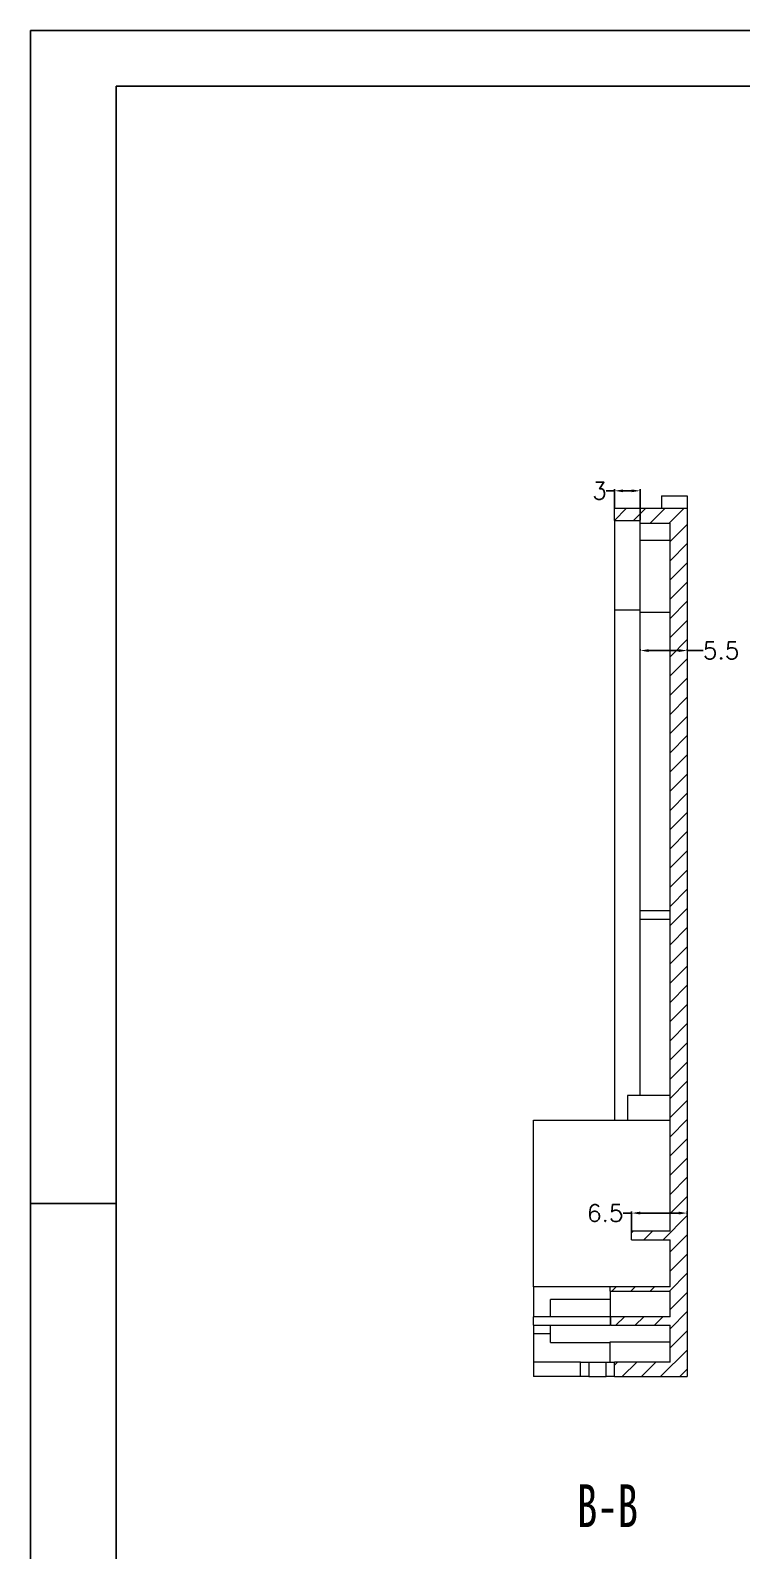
# Model space of a CAD drawing. Header units: inches. Extents: x 3735 to 5010, y 1126 to 1400.
# Drawn here: x 4622.4 to 4705.7, y 1222.2 to 1400 of the extents above; entities that cross this region are included whole.
import ezdxf

# ---------------------------------------------------------------- set-up
doc = ezdxf.new("R2010")
doc.units = ezdxf.units.IN
doc.header["$LTSCALE"] = 15
doc.styles.add('SLDTEXTSTYLE6', font='TXT', dxfattribs={"width": 0.7})
doc.styles.get("Standard").update_dxf_attribs({"font": 'txt', "bigfont": 'gbcbig.shx'})
doc.dimstyles.new('2.5', dxfattribs={"dimtxt": 2, "dimasz": 1, "dimexe": 0.18, "dimexo": 0.0625, "dimgap": 0.09, "dimtad": 0, "dimdsep": 46, "dimtxsty": 'Standard', "dimcen": 1, "dimclrd": 3, "dimclre": 3, "dimclrt": 256, "dimadec": 0, "dimazin": 2, "dimtfac": 1, "dimtofl": 0, "dimtmove": 0, "dimatfit": 3, "dimfxl": 1, "dimtolj": 1, "dimtzin": 0, "dimarcsym": 0})

# ---------------------------------------------------------------- blocks, each defined once
blk = doc.blocks.new('*D388')
at = {"color": 3, "lineweight": -2}
for p, q in [((4692.81, 1261.7), (4691.81, 1261.7)), ((4692.81, 1259.64), (4692.81, 1261.88)), ((4698.31, 1261.7), (4693.81, 1261.7)), ((4699.31, 1261.92), (4699.31, 1261.52))]:
    blk.add_line(p, q, dxfattribs=at)
at = {"color": 3}
for points in [[(4693.81, 1261.87), (4693.81, 1261.54), (4692.81, 1261.7)], [(4698.31, 1261.87), (4698.31, 1261.54), (4699.31, 1261.7)]]:
    blk.add_solid(points, dxfattribs=at)
at = {"layer": 'Defpoints', "color": 0}
for p in [(4692.81, 1261.7), (4699.31, 1261.98), (4692.81, 1259.58)]:
    blk.add_point(p, dxfattribs=at)
at = {"insert": (4689.72, 1261.7), "char_height": 2, "attachment_point": 5}
blk.add_mtext('\\A1;6.5', dxfattribs=at)
blk = doc.blocks.new('*D389')
at = {"color": 3, "lineweight": -2}
for p, q in [((4693.81, 1327.54), (4693.81, 1327.66)), ((4694.81, 1327.48), (4698.31, 1327.48)), ((4699.31, 1327.54), (4699.31, 1327.66)), ((4699.31, 1327.48), (4701.19, 1327.48))]:
    blk.add_line(p, q, dxfattribs=at)
at = {"color": 3}
for points in [[(4694.81, 1327.64), (4694.81, 1327.31), (4693.81, 1327.48)], [(4698.31, 1327.64), (4698.31, 1327.31), (4699.31, 1327.48)]]:
    blk.add_solid(points, dxfattribs=at)
at = {"layer": 'Defpoints', "color": 0}
for p in [(4693.81, 1327.48), (4693.81, 1327.48), (4699.31, 1327.48)]:
    blk.add_point(p, dxfattribs=at)
at = {"insert": (4703.28, 1327.48), "char_height": 2, "attachment_point": 5}
blk.add_mtext('\\A1;5.5', dxfattribs=at)
blk = doc.blocks.new('*D391')
at = {"color": 3, "lineweight": -2}
for p, q in [((4690.81, 1346.16), (4689.81, 1346.16)), ((4690.81, 1344.14), (4690.81, 1346.34)), ((4692.81, 1346.16), (4691.81, 1346.16)), ((4693.81, 1342.74), (4693.81, 1346.34))]:
    blk.add_line(p, q, dxfattribs=at)
at = {"color": 3}
for points in [[(4691.81, 1346.32), (4691.81, 1345.99), (4690.81, 1346.16)], [(4692.81, 1346.32), (4692.81, 1345.99), (4693.81, 1346.16)]]:
    blk.add_solid(points, dxfattribs=at)
at = {"layer": 'Defpoints', "color": 0}
for p in [(4690.81, 1346.16), (4690.81, 1344.08), (4693.81, 1342.68)]:
    blk.add_point(p, dxfattribs=at)
at = {"insert": (4689.05, 1346.16), "char_height": 2, "attachment_point": 5}
blk.add_mtext('\\A1;3', dxfattribs=at)

msp = doc.modelspace()

# ---------------------------------------------------------------- hatches: boundary and pattern name
at = {"linetype": 'Continuous', "lineweight": 0}
h = msp.add_hatch(dxfattribs=at)
h.set_pattern_fill('ANSI31', color=4, scale=0.5, style=0)
h.set_pattern_definition([(45, (176.2353, -107.3566), (-1.122532, 1.122532), [])])
h.paths.add_polyline_path([(4693.807, 1342.678), (4693.807, 1342.378), (4697.307, 1342.378), (4697.307, 1259.578), (4692.807, 1259.578), (4692.807, 1258.578), (4697.307, 1258.578), (4697.307, 1253.078), (4690.307, 1253.078), (4690.307, 1252.578), (4697.307, 1252.578), (4697.307, 1249.578), (4690.368, 1249.578), (4690.368, 1248.578), (4697.307, 1248.578), (4697.307, 1244.278), (4690.807, 1244.278), (4690.807, 1242.578), (4699.307, 1242.578), (4699.307, 1344.078), (4690.807, 1344.078), (4690.807, 1342.678)], flags=0)

# ---------------------------------------------------------------- linework, layer by layer
for p, q in [((4622.447, 1399.994), (5010.438, 1399.994)), ((4622.447, 1399.994), (4622.447, 1125.657)), ((4632.487, 1393.462), (5003.906, 1393.462)), ((4632.487, 1393.462), (4632.487, 1132.188)), ((4632.487, 1262.825), (4622.447, 1262.825)), ((4622.447, 1252.665), (4622.447, 1125.657))]:
    msp.add_line(p, q)
at = {"color": 7, "linetype": 'Continuous', "lineweight": 15}
for p, q in [((4690.807, 1342.678), (4690.807, 1344.078)), ((4699.307, 1344.078), (4690.807, 1344.078)), ((4696.307, 1345.578), (4699.307, 1345.578)), ((4696.307, 1345.578), (4696.307, 1344.078)), ((4699.307, 1345.578), (4699.307, 1344.078)), ((4699.307, 1344.078), (4699.307, 1242.578)), ((4690.807, 1342.678), (4693.807, 1342.678)), ((4690.807, 1342.678), (4690.807, 1332.214)), ((4693.807, 1342.378), (4693.807, 1342.678)), ((4693.807, 1342.378), (4697.307, 1342.378)), ((4693.807, 1340.378), (4693.807, 1342.378)), ((4697.307, 1259.578), (4697.307, 1342.378)), ((4693.807, 1340.378), (4697.307, 1340.378)), ((4693.807, 1331.94), (4693.807, 1340.378)), ((4693.807, 1332.214), (4690.807, 1332.214)), ((4690.807, 1332.214), (4690.807, 1272.578)), ((4697.307, 1331.94), (4693.807, 1331.94)), ((4693.807, 1297.078), (4693.807, 1331.94)), ((4693.807, 1297.078), (4697.307, 1297.078)), ((4693.807, 1296.078), (4693.807, 1297.078)), ((4693.807, 1296.078), (4697.307, 1296.078)), ((4693.807, 1275.467), (4693.807, 1296.078)), ((4692.307, 1275.467), (4692.307, 1272.578)), ((4697.307, 1275.467), (4692.307, 1275.467)), ((4681.307, 1272.578), (4697.307, 1272.578)), ((4681.307, 1253.078), (4681.307, 1272.578)), ((4692.807, 1258.578), (4692.807, 1259.578)), ((4697.307, 1259.578), (4692.807, 1259.578)), ((4692.807, 1258.578), (4697.307, 1258.578)), ((4697.307, 1253.078), (4697.307, 1258.578)), ((4690.307, 1253.078), (4681.307, 1253.078)), ((4681.307, 1253.078), (4681.307, 1249.578)), ((4690.307, 1251.578), (4683.307, 1251.578)), ((4683.307, 1249.578), (4683.307, 1251.578)), ((4690.307, 1252.578), (4690.307, 1253.078)), ((4697.307, 1253.078), (4690.307, 1253.078)), ((4690.307, 1252.578), (4697.307, 1252.578)), ((4690.307, 1252.578), (4690.307, 1249.578)), ((4697.307, 1249.578), (4697.307, 1252.578)), ((4690.307, 1249.578), (4681.307, 1249.578)), ((4681.307, 1249.078), (4681.307, 1249.578)), ((4681.307, 1248.578), (4681.307, 1249.078)), ((4681.307, 1248.578), (4690.307, 1248.578)), ((4681.307, 1248.578), (4681.307, 1247.578)), ((4683.307, 1246.578), (4683.307, 1248.578)), ((4690.307, 1249.578), (4690.307, 1248.578)), ((4690.368, 1249.578), (4690.307, 1249.578)), ((4690.368, 1248.578), (4690.307, 1248.578)), ((4690.368, 1248.578), (4690.368, 1249.578)), ((4697.307, 1249.578), (4690.368, 1249.578)), ((4690.368, 1248.578), (4697.307, 1248.578)), ((4697.307, 1244.278), (4697.307, 1248.578)), ((4681.307, 1247.578), (4681.307, 1244.278)), ((4683.307, 1246.578), (4690.307, 1246.578)), ((4690.307, 1246.629), (4697.307, 1246.629)), ((4690.307, 1244.278), (4690.307, 1246.629)), ((4681.307, 1244.278), (4681.307, 1242.578)), ((4686.807, 1244.278), (4681.307, 1244.278)), ((4686.807, 1242.578), (4681.307, 1242.578)), ((4686.807, 1242.578), (4686.807, 1244.278)), ((4686.807, 1244.278), (4687.807, 1244.278)), ((4687.807, 1242.578), (4686.807, 1242.578)), ((4687.807, 1244.278), (4687.807, 1242.578)), ((4687.807, 1244.278), (4689.807, 1244.278)), ((4687.807, 1242.578), (4689.807, 1242.578)), ((4689.807, 1242.578), (4689.807, 1244.278)), ((4689.807, 1244.278), (4690.807, 1244.278)), ((4690.807, 1242.578), (4689.807, 1242.578)), ((4690.807, 1242.578), (4690.807, 1244.278)), ((4697.307, 1244.278), (4690.807, 1244.278)), ((4690.807, 1242.578), (4699.307, 1242.578))]:
    msp.add_line(p, q, dxfattribs=at)
at = {"color": 8, "linetype": 'Continuous', "lineweight": 15}
msp.add_line((4683.307, 1247.578), (4681.307, 1247.578), dxfattribs=at)

# ---------------------------------------------------------------- texts
at = {"color": 7, "linetype": 'Continuous', "insert": (4686.41, 1229.979), "char_height": 5, "attachment_point": 1, "style": 'SLDTEXTSTYLE6'}
msp.add_mtext('B-B', dxfattribs=at)

# ---------------------------------------------------------------- dimensions: what is measured, and where the dimension line sits
dim = msp.add_linear_dim(base=(4690.807, 1346.157), p1=(4693.807, 1342.678), p2=(4690.807, 1344.078), dimstyle='2.5')
dim.commit()
dim.dimension.update_dxf_attribs({"geometry": '*D391', "text_midpoint": (4689.05, 1346.157)})
for base, p1, p2, picture, middle in [((4693.807, 1327.476), (4699.307, 1327.476), (4693.807, 1327.476), '*D389', (4703.28, 1327.476)), ((4692.807, 1261.703), (4699.307, 1261.984), (4692.807, 1259.578), '*D388', (4689.717, 1261.703))]:
    dim = msp.add_linear_dim(base=base, p1=p1, p2=p2, dimstyle='2.5')
    dim.commit()
    dim.dimension.update_dxf_attribs({"geometry": picture, "text_midpoint": middle, "dimtype": 160})

doc.saveas('drawing.dxf')
